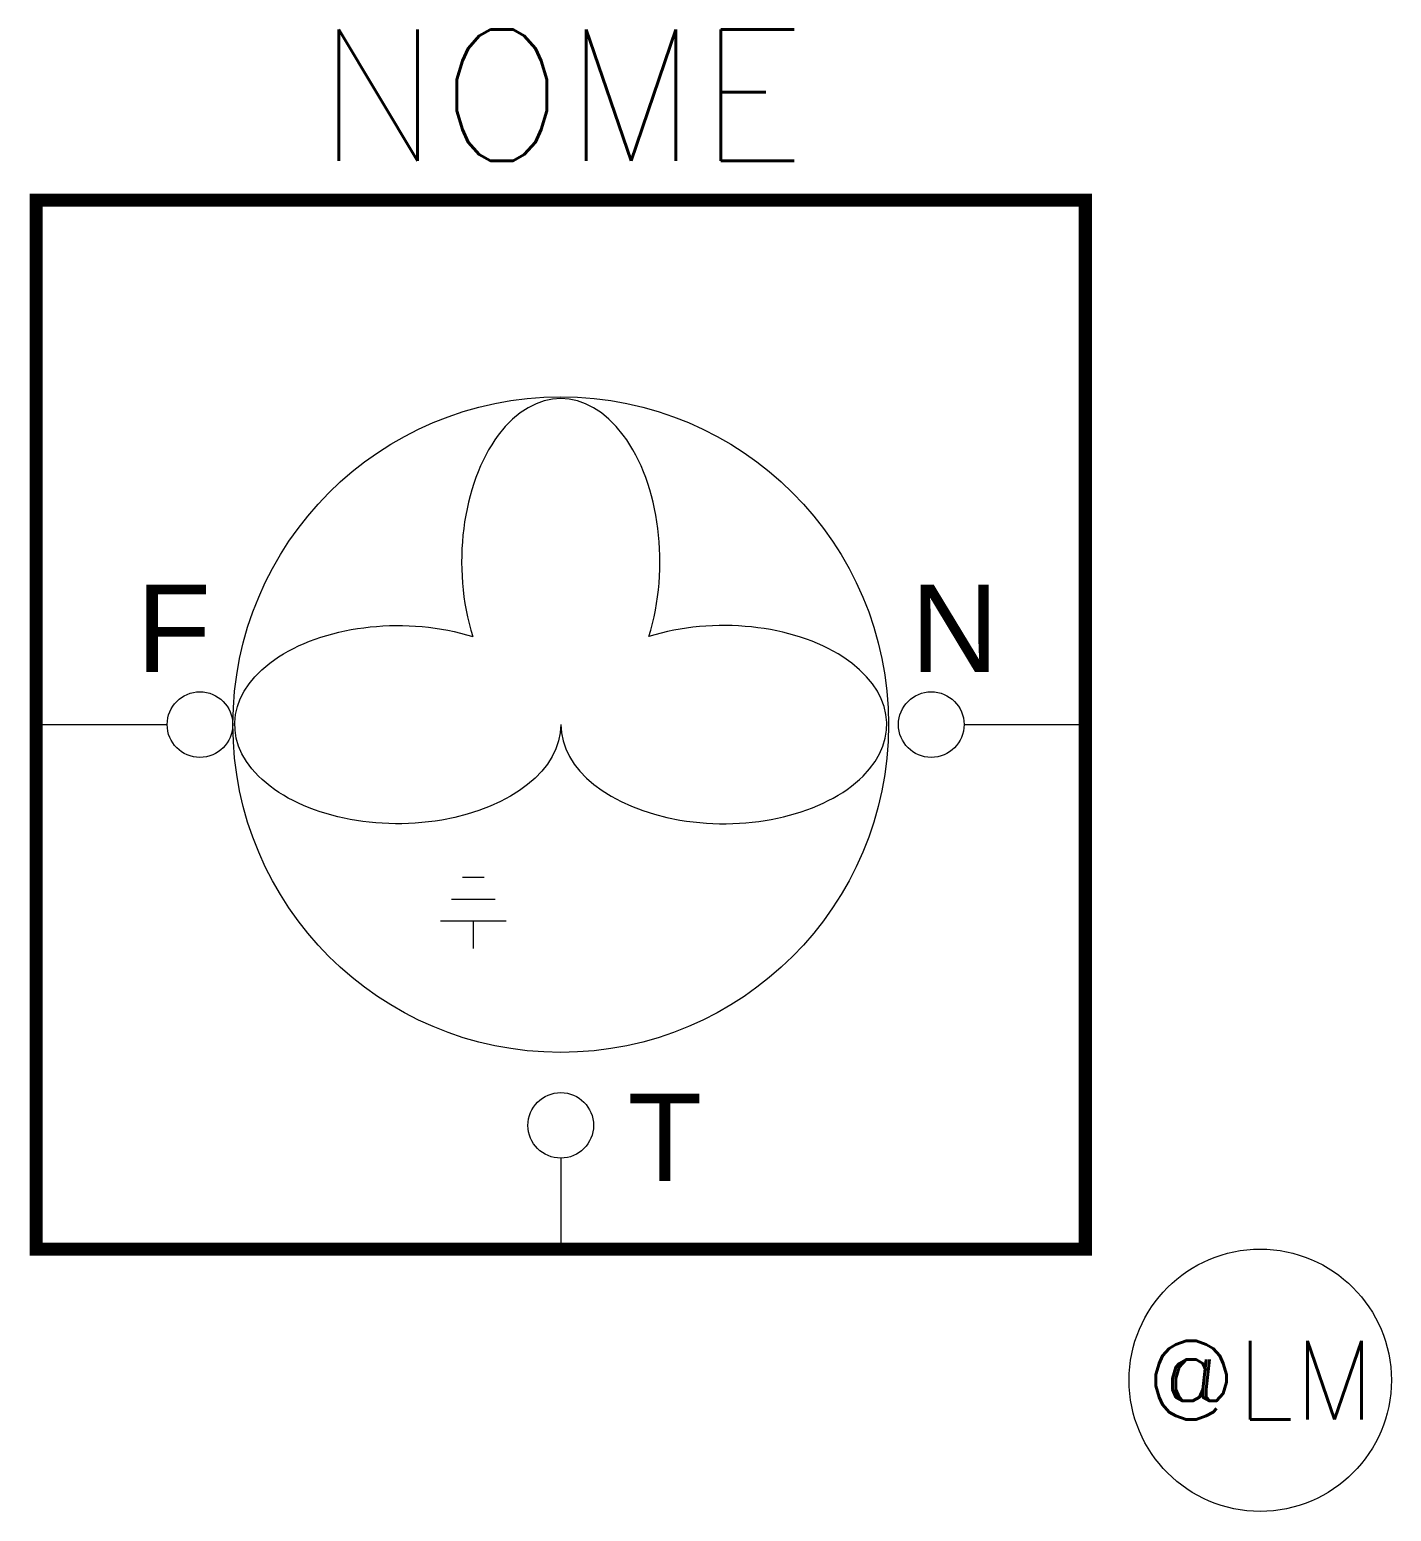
# Model space of a CAD drawing. Header units: millimetres. Extents: x -0.2 to 31, y -30 to 3.9.
import ezdxf
from ezdxf.enums import TextEntityAlignment as Align

# ---------------------------------------------------------------- set-up
doc = ezdxf.new("R2010")
doc.units = ezdxf.units.MM
doc.header["$LTSCALE"] = 10
doc.styles.add('romans', font='romans.shx', dxfattribs={"width": 0.9})
doc.styles.get("Standard").update_dxf_attribs({"font": 'arial.ttf'})

msp = doc.modelspace()

# ---------------------------------------------------------------- linework, layer by layer
for p, q in [((0, -12), (2.996, -12)), ((21.225, -12), (24, -12)), ((10.25, -15.5), (9.75, -15.5)), ((10.5, -16), (9.5, -16)), ((10.75, -16.5), (9.25, -16.5)), ((10, -17.125), (10, -16.5)), ((12, -21.919), (12, -24))]:
    msp.add_line(p, q)
at = {"color": 5, "const_width": 0.3}
msp.add_lwpolyline([(0, -24), (0, 0), (24, 0), (24, -24)], close=True, dxfattribs=at)
for centre, radius in [((12, -12), 7.5), ((28, -27), 3)]:
    msp.add_circle(centre, radius)
at = {"color": 7}
for centre in [(3.746, -12), (20.475, -12), (12, -21.169)]:
    msp.add_circle(centre, 0.75, dxfattribs=at)
for centre, major_axis, start_param in [((12, -8.271), (0, 3.729), 4.234224), ((15.729, -12), (3.729, 0), 3.141593)]:
    msp.add_ellipse(centre, major_axis=major_axis, ratio=0.608047, start_param=start_param, end_param=8.332147)
at = {"extrusion": (0, 0, -1)}
msp.add_ellipse((8.271, -12), major_axis=(-3.729, 0), ratio=0.608047, start_param=3.141593, end_param=8.332147, dxfattribs=at)

# ---------------------------------------------------------------- texts
at = {"style": 'romans', "flags": 4}
msp.add_attdef('NOME', text='NOME', height=3, dxfattribs=at).set_placement((12, 0), align=Align.BOTTOM_CENTER)
at = {"color": 255, "flags": 4}
msp.add_attdef('F', text='F', height=2, dxfattribs=at).set_placement((4, -9.799), align=Align.MIDDLE_RIGHT)
msp.add_attdef('N', text='N', height=2, dxfattribs=at).set_placement((20, -9.799), align=Align.MIDDLE_LEFT)
msp.add_attdef('T', text='T', height=2, dxfattribs=at).set_placement((14.381, -21.445), align=Align.MIDDLE_CENTER)
at = {"lineweight": -3, "style": 'romans', "flags": 4}
msp.add_attdef('@LM', text='@LM', height=1.8, dxfattribs=at).set_placement((28, -27), align=Align.MIDDLE)

doc.saveas('drawing.dxf')
